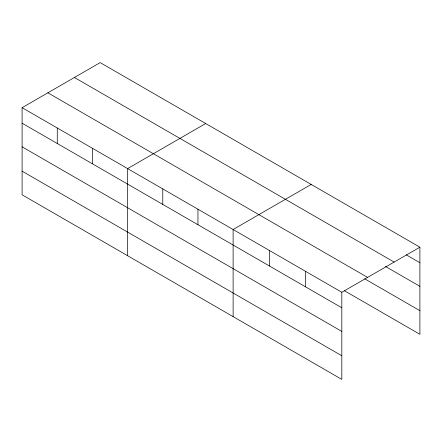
<?xml version="1.0" encoding="UTF-8"?>
<svg xmlns="http://www.w3.org/2000/svg" width="442" height="442" viewBox="0 0 442 442"><rect width="100%" height="100%" fill="white"/><g stroke="black" fill="none" stroke-linecap="round" stroke-linejoin="round"><path stroke-width="0.66" d="M341.821 331.417L341.821 292.278L22.1 107.688L22.1 194.8L341.821 379.391L341.821 331.417L22.1 146.827M344.462 290.759L419.9 334.312L419.9 247.2L100.179 62.609L22.1 107.688M205.685 123.522L127.611 168.601L127.611 255.714M311.196 184.441L233.116 229.514L233.116 316.632M341.821 292.278L419.9 247.2M406.237 254.819L419.9 262.708M74.411 77.483L394.137 262.073M385.446 266.449L419.9 286.339M47.863 92.809L367.589 277.399M364.656 278.791L419.9 310.682M22.1 123.196L341.821 307.787M22.1 171.17L341.821 355.76M305.588 271.355L305.588 286.864M269.355 250.437L269.355 265.946M197.95 209.21L197.95 224.718M162.778 188.905L162.778 204.414M92.439 148.297L92.439 163.805M57.272 127.992L57.272 143.501"/></g></svg>
